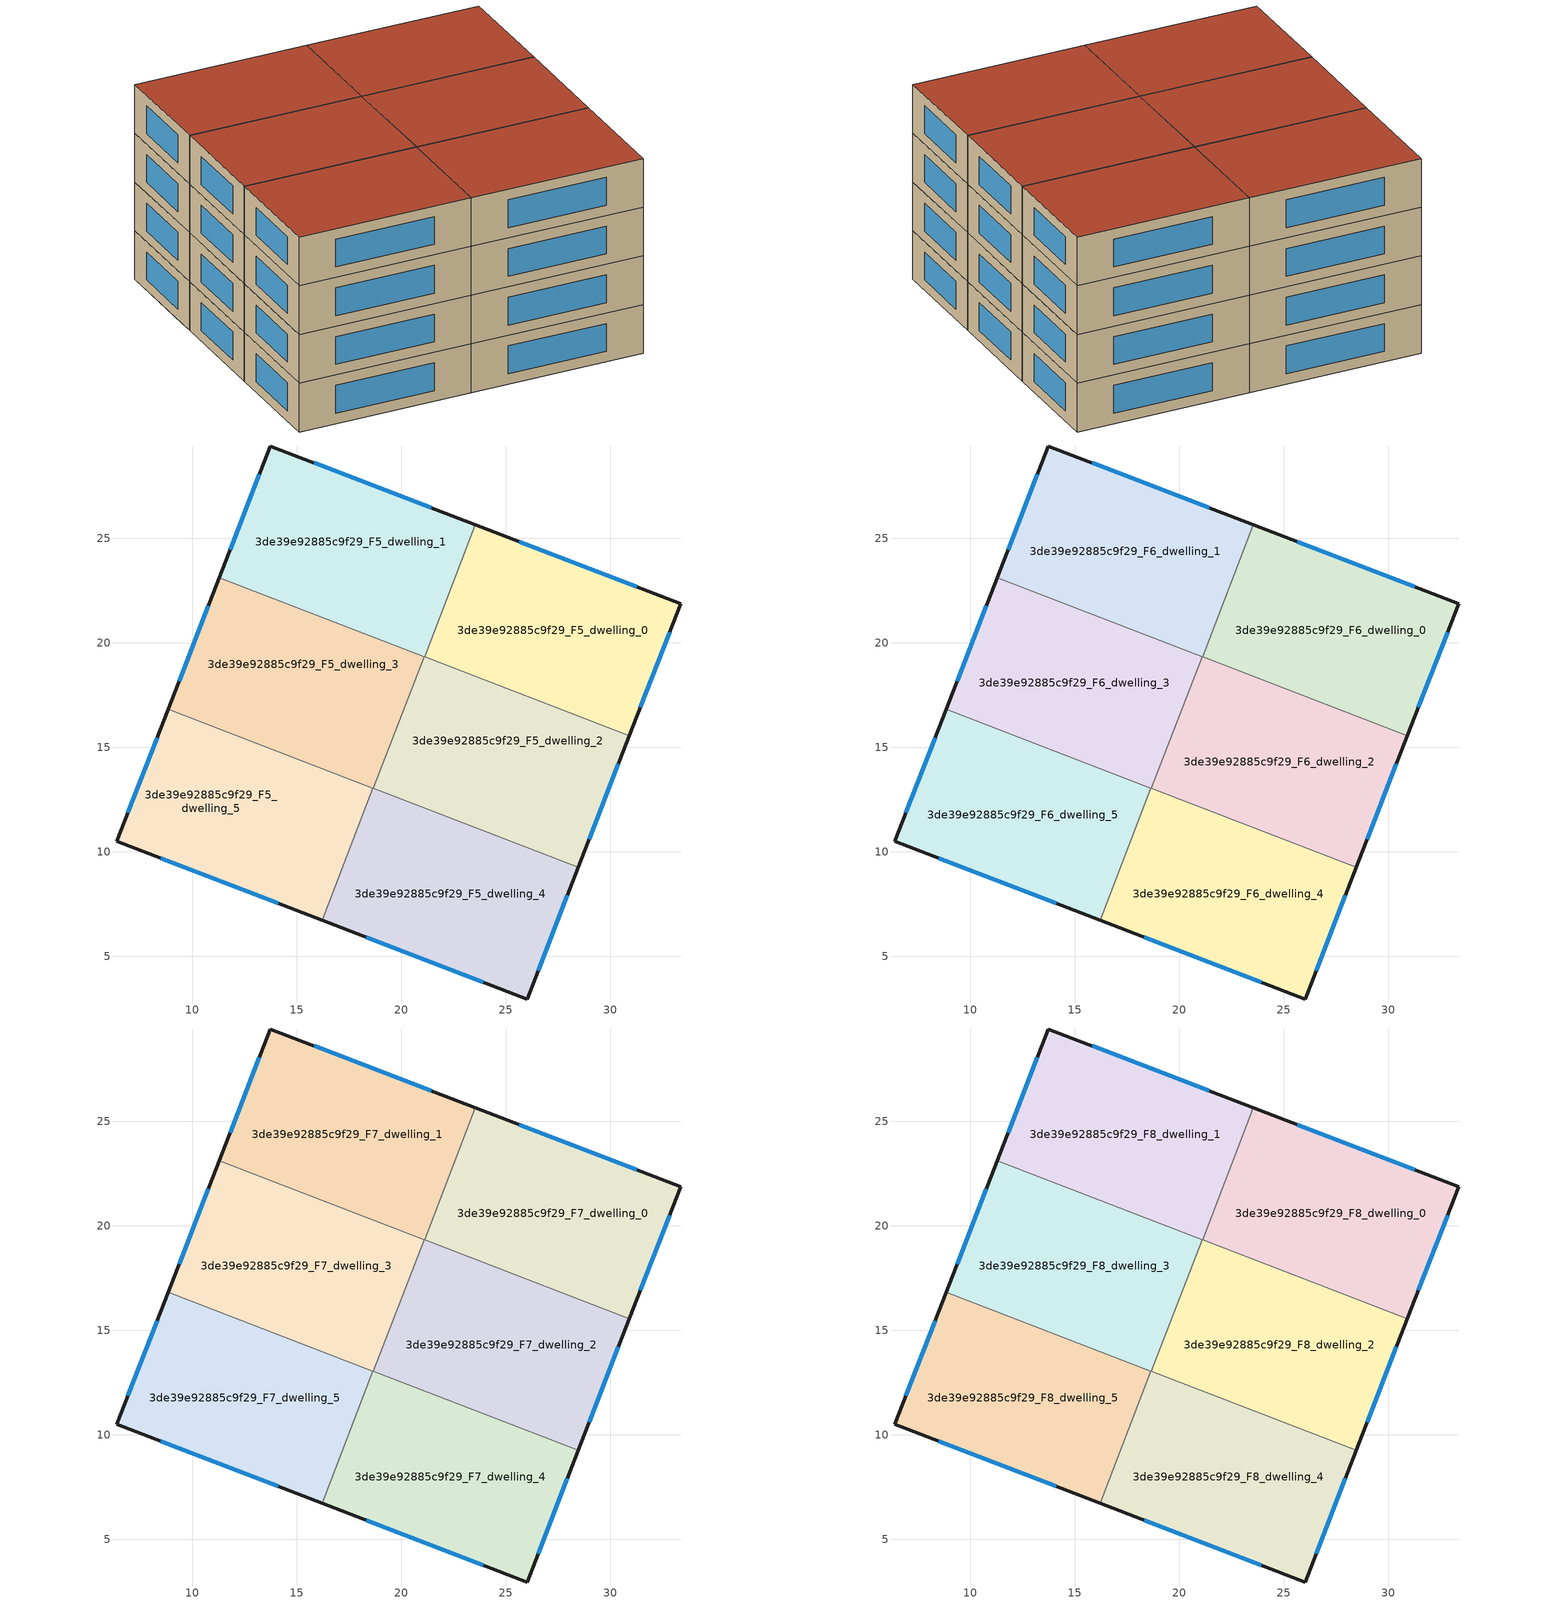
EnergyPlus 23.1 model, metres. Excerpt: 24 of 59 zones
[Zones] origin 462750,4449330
3de39e92885c9f29_F5_dwelling_0
 floor adiabatic (EU_floor_Construction): 33.36,21.86 30.91,15.56 21.11,19.33 23.54,25.64 z15
 wall outside (EU_wall_Construction): 30.91,15.56 33.36,21.86 23.54,25.64 z15:18
 wall to 3de39e92885c9f29_F5_dwelling_1 (EU_wall_Construction): 23.54,25.64 21.11,19.33 z15:18
 wall to 3de39e92885c9f29_F5_dwelling_2 (EU_wall_Construction): 21.11,19.33 30.91,15.56 z15:18
 window (EU_Window_Construction): 31.26,22.67 25.64,24.83 / 31.44,16.91 32.84,20.51 z15.64:17.36
3de39e92885c9f29_F5_dwelling_1
 floor to 3de39e92885c9f29_F4_dwelling_1 (EU_floor_Construction): 23.54,25.64 21.46,20.23 11.64,24.01 13.74,29.42 z15
 floor to 3de39e92885c9f29_F4_dwelling_2 (EU_floor_Construction): 21.46,20.23 21.11,19.33 21.1,19.34 21.44,20.24 z15
 floor to 3de39e92885c9f29_F4_dwelling_3 (EU_floor_Construction): 21.44,20.24 21.09,19.34 11.29,23.11 11.64,24.01 z15
 wall outside (EU_wall_Construction): 23.54,25.64 13.74,29.42 11.29,23.11 z15:18
 wall to 3de39e92885c9f29_F5_dwelling_3 (EU_wall_Construction): 11.29,23.11 21.09,19.34 z15:18
 wall to 3de39e92885c9f29_F5_dwelling_2 (EU_wall_Construction): 21.09,19.34 21.11,19.33 z15:18
 window (EU_Window_Construction): 13.21,28.07 11.81,24.46 / 21.44,26.45 15.84,28.61 z15.64:17.36
3de39e92885c9f29_F5_dwelling_2
 floor to 3de39e92885c9f29_F4_dwelling_4 (EU_floor_Construction): 29.17,11.05 28.47,9.25 18.66,13.03 19.36,14.83 z15
 floor adiabatic (EU_floor_Construction): 30.91,15.56 28.47,9.25 29.17,11.05 19.36,14.83 21.09,19.34 z15
 wall outside (EU_wall_Construction): 28.47,9.25 30.91,15.56 z15:18
 wall to 3de39e92885c9f29_F5_dwelling_3 (EU_wall_Construction): 21.09,19.34 18.66,13.03 z15:18
 wall to 3de39e92885c9f29_F5_dwelling_4 (EU_wall_Construction): 18.66,13.03 28.47,9.25 z15:18
 window (EU_Window_Construction): 28.99,10.6 30.39,14.21 z15.64:17.36
3de39e92885c9f29_F5_dwelling_3
 floor to 3de39e92885c9f29_F4_dwelling_3 (EU_floor_Construction): 21.09,19.34 19.36,14.83 9.54,18.61 11.29,23.11 z15
 floor to 3de39e92885c9f29_F4_dwelling_6 (EU_floor_Construction): 16.07,16.1 15.38,14.29 8.84,16.81 9.54,18.61 z15
 floor to 3de39e92885c9f29_F4_dwelling_5 (EU_floor_Construction): 19.34,14.84 18.64,13.04 15.38,14.29 16.07,16.1 z15
 floor to 3de39e92885c9f29_F4_dwelling_4 (EU_floor_Construction): 19.36,14.83 18.66,13.03 18.65,13.03 19.34,14.84 z15
 wall outside (EU_wall_Construction): 11.29,23.11 8.84,16.81 z15:18
 wall to 3de39e92885c9f29_F5_dwelling_5 (EU_wall_Construction): 8.84,16.81 18.64,13.03 z15:18
 wall to 3de39e92885c9f29_F5_dwelling_4 (EU_wall_Construction): 18.64,13.04 18.66,13.03 z15:18
 window (EU_Window_Construction): 10.76,21.76 9.37,18.16 z15.64:17.36
3de39e92885c9f29_F5_dwelling_4
 floor adiabatic (EU_floor_Construction): 28.47,9.25 26.02,2.95 16.21,6.72 18.64,13.04 z15
 wall outside (EU_wall_Construction): 16.21,6.72 26.02,2.95 28.47,9.25 z15:18
 wall to 3de39e92885c9f29_F5_dwelling_5 (EU_wall_Construction): 18.64,13.04 16.21,6.72 z15:18
 window (EU_Window_Construction): 26.54,4.3 27.94,7.9 / 18.31,5.92 23.92,3.76 z15.64:17.36
3de39e92885c9f29_F5_dwelling_5
 floor to 3de39e92885c9f29_F4_dwelling_5 (EU_floor_Construction): 18.64,13.04 16.21,6.72 12.95,7.98 15.38,14.29 z15
 floor to 3de39e92885c9f29_F4_dwelling_6 (EU_floor_Construction): 15.38,14.29 12.95,7.98 6.39,10.5 8.84,16.81 z15
 wall outside (EU_wall_Construction): 8.84,16.81 6.39,10.5 16.21,6.72 z15:18
 window (EU_Window_Construction): 8.32,15.46 6.92,11.86 / 8.5,9.7 14.11,7.53 z15.64:17.36
3de39e92885c9f29_F6_dwelling_0
 floor to 3de39e92885c9f29_F5_dwelling_0 (EU_floor_Construction): 33.36,21.86 30.91,15.56 21.11,19.33 23.54,25.64 z18
 wall outside (EU_wall_Construction): 30.91,15.56 33.36,21.86 23.54,25.64 z18:21
 wall to 3de39e92885c9f29_F6_dwelling_1 (EU_wall_Construction): 23.54,25.64 21.11,19.33 z18:21
 wall to 3de39e92885c9f29_F6_dwelling_2 (EU_wall_Construction): 21.11,19.33 30.91,15.56 z18:21
 window (EU_Window_Construction): 31.26,22.67 25.64,24.83 / 31.44,16.91 32.84,20.51 z18.64:20.36
3de39e92885c9f29_F6_dwelling_1
 floor to 3de39e92885c9f29_F5_dwelling_1 (EU_floor_Construction): 23.54,25.64 21.11,19.33 11.29,23.11 13.74,29.42 z18
 wall outside (EU_wall_Construction): 23.54,25.64 13.74,29.42 11.29,23.11 z18:21
 wall to 3de39e92885c9f29_F6_dwelling_3 (EU_wall_Construction): 11.29,23.11 21.09,19.34 z18:21
 wall to 3de39e92885c9f29_F6_dwelling_2 (EU_wall_Construction): 21.09,19.34 21.11,19.33 z18:21
 window (EU_Window_Construction): 13.21,28.07 11.81,24.46 / 21.44,26.45 15.84,28.61 z18.64:20.36
3de39e92885c9f29_F6_dwelling_2
 floor to 3de39e92885c9f29_F5_dwelling_2 (EU_floor_Construction): 30.91,15.56 28.47,9.25 18.66,13.03 21.09,19.34 z18
 wall outside (EU_wall_Construction): 28.47,9.25 30.91,15.56 z18:21
 wall to 3de39e92885c9f29_F6_dwelling_3 (EU_wall_Construction): 21.09,19.34 18.66,13.03 z18:21
 wall to 3de39e92885c9f29_F6_dwelling_4 (EU_wall_Construction): 18.66,13.03 28.47,9.25 z18:21
 window (EU_Window_Construction): 28.99,10.6 30.39,14.21 z18.64:20.36
3de39e92885c9f29_F6_dwelling_3
 floor to 3de39e92885c9f29_F5_dwelling_3 (EU_floor_Construction): 21.09,19.34 18.66,13.03 8.84,16.81 11.29,23.11 z18
 wall outside (EU_wall_Construction): 11.29,23.11 8.84,16.81 z18:21
 wall to 3de39e92885c9f29_F6_dwelling_5 (EU_wall_Construction): 8.84,16.81 18.64,13.03 z18:21
 wall to 3de39e92885c9f29_F6_dwelling_4 (EU_wall_Construction): 18.64,13.04 18.66,13.03 z18:21
 window (EU_Window_Construction): 10.76,21.76 9.37,18.16 z18.64:20.36
3de39e92885c9f29_F6_dwelling_4
 floor to 3de39e92885c9f29_F5_dwelling_4 (EU_floor_Construction): 28.47,9.25 26.02,2.95 16.21,6.72 18.64,13.04 z18
 wall outside (EU_wall_Construction): 16.21,6.72 26.02,2.95 28.47,9.25 z18:21
 wall to 3de39e92885c9f29_F6_dwelling_5 (EU_wall_Construction): 18.64,13.04 16.21,6.72 z18:21
 window (EU_Window_Construction): 26.54,4.3 27.94,7.9 / 18.31,5.92 23.92,3.76 z18.64:20.36
3de39e92885c9f29_F6_dwelling_5
 floor to 3de39e92885c9f29_F5_dwelling_5 (EU_floor_Construction): 18.64,13.04 16.21,6.72 6.39,10.5 8.84,16.81 z18
 wall outside (EU_wall_Construction): 8.84,16.81 6.39,10.5 16.21,6.72 z18:21
 window (EU_Window_Construction): 8.32,15.46 6.92,11.86 / 8.5,9.7 14.11,7.53 z18.64:20.36
3de39e92885c9f29_F7_dwelling_0
 floor to 3de39e92885c9f29_F6_dwelling_0 (EU_floor_Construction): 33.36,21.86 30.91,15.56 21.11,19.33 23.54,25.64 z21
 wall outside (EU_wall_Construction): 30.91,15.56 33.36,21.86 23.54,25.64 z21:24
 wall to 3de39e92885c9f29_F7_dwelling_1 (EU_wall_Construction): 23.54,25.64 21.11,19.33 z21:24
 wall to 3de39e92885c9f29_F7_dwelling_2 (EU_wall_Construction): 21.11,19.33 30.91,15.56 z21:24
 window (EU_Window_Construction): 31.26,22.67 25.64,24.83 / 31.44,16.91 32.84,20.51 z21.64:23.36
3de39e92885c9f29_F7_dwelling_1
 floor to 3de39e92885c9f29_F6_dwelling_1 (EU_floor_Construction): 23.54,25.64 21.11,19.33 11.29,23.11 13.74,29.42 z21
 wall outside (EU_wall_Construction): 23.54,25.64 13.74,29.42 11.29,23.11 z21:24
 wall to 3de39e92885c9f29_F7_dwelling_3 (EU_wall_Construction): 11.29,23.11 21.09,19.34 z21:24
 wall to 3de39e92885c9f29_F7_dwelling_2 (EU_wall_Construction): 21.09,19.34 21.11,19.33 z21:24
 window (EU_Window_Construction): 13.21,28.07 11.81,24.46 / 21.44,26.45 15.84,28.61 z21.64:23.36
3de39e92885c9f29_F7_dwelling_2
 floor to 3de39e92885c9f29_F6_dwelling_2 (EU_floor_Construction): 30.91,15.56 28.47,9.25 18.66,13.03 21.09,19.34 z21
 wall outside (EU_wall_Construction): 28.47,9.25 30.91,15.56 z21:24
 wall to 3de39e92885c9f29_F7_dwelling_3 (EU_wall_Construction): 21.09,19.34 18.66,13.03 z21:24
 wall to 3de39e92885c9f29_F7_dwelling_4 (EU_wall_Construction): 18.66,13.03 28.47,9.25 z21:24
 window (EU_Window_Construction): 28.99,10.6 30.39,14.21 z21.64:23.36
3de39e92885c9f29_F7_dwelling_3
 floor to 3de39e92885c9f29_F6_dwelling_3 (EU_floor_Construction): 21.09,19.34 18.66,13.03 8.84,16.81 11.29,23.11 z21
 wall outside (EU_wall_Construction): 11.29,23.11 8.84,16.81 z21:24
 wall to 3de39e92885c9f29_F7_dwelling_5 (EU_wall_Construction): 8.84,16.81 18.64,13.03 z21:24
 wall to 3de39e92885c9f29_F7_dwelling_4 (EU_wall_Construction): 18.64,13.04 18.66,13.03 z21:24
 window (EU_Window_Construction): 10.76,21.76 9.37,18.16 z21.64:23.36
3de39e92885c9f29_F7_dwelling_4
 floor to 3de39e92885c9f29_F6_dwelling_4 (EU_floor_Construction): 28.47,9.25 26.02,2.95 16.21,6.72 18.64,13.04 z21
 wall outside (EU_wall_Construction): 16.21,6.72 26.02,2.95 28.47,9.25 z21:24
 wall to 3de39e92885c9f29_F7_dwelling_5 (EU_wall_Construction): 18.64,13.04 16.21,6.72 z21:24
 window (EU_Window_Construction): 26.54,4.3 27.94,7.9 / 18.31,5.92 23.92,3.76 z21.64:23.36
3de39e92885c9f29_F7_dwelling_5
 floor to 3de39e92885c9f29_F6_dwelling_5 (EU_floor_Construction): 18.64,13.04 16.21,6.72 6.39,10.5 8.84,16.81 z21
 wall outside (EU_wall_Construction): 8.84,16.81 6.39,10.5 16.21,6.72 z21:24
 window (EU_Window_Construction): 8.32,15.46 6.92,11.86 / 8.5,9.7 14.11,7.53 z21.64:23.36
3de39e92885c9f29_F8_dwelling_0
 floor to 3de39e92885c9f29_F7_dwelling_0 (EU_floor_Construction): 33.36,21.86 30.91,15.56 21.11,19.33 23.54,25.64 z24
 wall outside (EU_wall_Construction): 30.91,15.56 33.36,21.86 23.54,25.64 z24:27
 wall to 3de39e92885c9f29_F8_dwelling_1 (EU_wall_Construction): 23.54,25.64 21.11,19.33 z24:27
 wall to 3de39e92885c9f29_F8_dwelling_2 (EU_wall_Construction): 21.11,19.33 30.91,15.56 z24:27
 window (EU_Window_Construction): 31.26,22.67 25.64,24.83 / 31.44,16.91 32.84,20.51 z24.64:26.36
 roof outside (EU_roof_Construction): 30.91,15.56 33.36,21.86 23.54,25.64 21.11,19.33 z27
3de39e92885c9f29_F8_dwelling_1
 floor to 3de39e92885c9f29_F7_dwelling_1 (EU_floor_Construction): 23.54,25.64 21.11,19.33 11.29,23.11 13.74,29.42 z24
 wall outside (EU_wall_Construction): 23.54,25.64 13.74,29.42 11.29,23.11 z24:27
 wall to 3de39e92885c9f29_F8_dwelling_3 (EU_wall_Construction): 11.29,23.11 21.09,19.34 z24:27
 wall to 3de39e92885c9f29_F8_dwelling_2 (EU_wall_Construction): 21.09,19.34 21.11,19.33 z24:27
 window (EU_Window_Construction): 13.21,28.07 11.81,24.46 / 21.44,26.45 15.84,28.61 z24.64:26.36
 roof outside (EU_roof_Construction): 21.11,19.33 23.54,25.64 13.74,29.42 11.29,23.11 z27
3de39e92885c9f29_F8_dwelling_2
 floor to 3de39e92885c9f29_F7_dwelling_2 (EU_floor_Construction): 30.91,15.56 28.47,9.25 18.66,13.03 21.09,19.34 z24
 wall outside (EU_wall_Construction): 28.47,9.25 30.91,15.56 z24:27
 wall to 3de39e92885c9f29_F8_dwelling_3 (EU_wall_Construction): 21.09,19.34 18.66,13.03 z24:27
 wall to 3de39e92885c9f29_F8_dwelling_4 (EU_wall_Construction): 18.66,13.03 28.47,9.25 z24:27
 window (EU_Window_Construction): 28.99,10.6 30.39,14.21 z24.64:26.36
 roof outside (EU_roof_Construction): 28.47,9.25 30.91,15.56 21.09,19.34 18.66,13.03 z27
3de39e92885c9f29_F8_dwelling_3
 floor to 3de39e92885c9f29_F7_dwelling_3 (EU_floor_Construction): 21.09,19.34 18.66,13.03 8.84,16.81 11.29,23.11 z24
 wall outside (EU_wall_Construction): 11.29,23.11 8.84,16.81 z24:27
 wall to 3de39e92885c9f29_F8_dwelling_5 (EU_wall_Construction): 8.84,16.81 18.64,13.03 z24:27
 wall to 3de39e92885c9f29_F8_dwelling_4 (EU_wall_Construction): 18.64,13.04 18.66,13.03 z24:27
 window (EU_Window_Construction): 10.76,21.76 9.37,18.16 z24.64:26.36
 roof outside (EU_roof_Construction): 18.66,13.03 21.09,19.34 11.29,23.11 8.84,16.81 z27
3de39e92885c9f29_F8_dwelling_4
 floor to 3de39e92885c9f29_F7_dwelling_4 (EU_floor_Construction): 28.47,9.25 26.02,2.95 16.21,6.72 18.64,13.04 z24
 wall outside (EU_wall_Construction): 16.21,6.72 26.02,2.95 28.47,9.25 z24:27
 wall to 3de39e92885c9f29_F8_dwelling_5 (EU_wall_Construction): 18.64,13.04 16.21,6.72 z24:27
 window (EU_Window_Construction): 26.54,4.3 27.94,7.9 / 18.31,5.92 23.92,3.76 z24.64:26.36
 roof outside (EU_roof_Construction): 26.02,2.95 28.47,9.25 18.64,13.04 16.21,6.72 z27
3de39e92885c9f29_F8_dwelling_5
 floor to 3de39e92885c9f29_F7_dwelling_5 (EU_floor_Construction): 18.64,13.04 16.21,6.72 6.39,10.5 8.84,16.81 z24
 wall outside (EU_wall_Construction): 8.84,16.81 6.39,10.5 16.21,6.72 z24:27
 window (EU_Window_Construction): 8.32,15.46 6.92,11.86 / 8.5,9.7 14.11,7.53 z24.64:26.36
 roof outside (EU_roof_Construction): 16.21,6.72 18.64,13.04 8.84,16.81 6.39,10.5 z27
[Building]
EU S2 Campaign: North Axis=0; Terrain=City; Solar Distribution=FullExterior
[Site:Location]
Yerevan-Zvartnots.Intl.AP: Latitude=40.15; Longitude=44.383; Time Zone=4; Elevation=854
[SizingPeriod:WeatherFileDays]
AnnualSizingPeriod: Begin Month=1; Begin Day of Month=1; End Month=12; End Day of Month=31; Day of Week for Start Day=Monday; Use Weather File Daylight Saving Period=No; Use Weather File Rain and Snow Indicators=No
[MATERIAL]
EU_InternalMass_Material: Roughness=MediumRough; Thickness=0.1; Conductivity=1; Density=1800; Specific Heat=900; Thermal Absorptance=0.9; Solar Absorptance=0.7; Visible Absorptance=0.7
[MATERIAL:NOMASS] Roughness=MediumRough; Thermal Absorptance=0.9; Solar Absorptance=0.7; Visible Absorptance=0.7
Name | Thermal Resistance
EU_wall_NoMass | 1.05043
EU_roof_NoMass | 1.45357
EU_floor_NoMass | 0.478065
[WINDOWMATERIAL:SIMPLEGLAZINGSYSTEM]
EU_Window_SimpleGlazing: UFactor=2.5566; Solar Heat Gain Coefficient=0.75; Visible Transmittance=0.75
[CONSTRUCTION]
EU_wall_Construction: EU_wall_NoMass
EU_roof_Construction: EU_roof_NoMass
EU_floor_Construction: EU_floor_NoMass
EU_Window_Construction: EU_Window_SimpleGlazing
EU_InternalMass_Construction: EU_InternalMass_Material
[ZONE] Type=1; Multiplier=1; Ceiling Height=autocalculate; Floor Area=autocalculate; Part of Total Floor Area=Yes
Name | Volume
3de39e92885c9f29_F5_dwelling_0; 3de39e92885c9f29_F6_dwelling_0; 3de39e92885c9f29_F7_dwelling_0; 3de39e92885c9f29_F8_dwelling_0; 3de39e92885c9f29_F5_dwelling_1; 3de39e92885c9f29_F6_dwelling_1; 3de39e92885c9f29_F7_dwelling_1; 3de39e92885c9f29_F8_dwelling_1 | 213.326
3de39e92885c9f29_F5_dwelling_2; 3de39e92885c9f29_F6_dwelling_2; 3de39e92885c9f29_F7_dwelling_2; 3de39e92885c9f29_F8_dwelling_2 | 213.311
3de39e92885c9f29_F5_dwelling_3; 3de39e92885c9f29_F6_dwelling_3; 3de39e92885c9f29_F7_dwelling_3; 3de39e92885c9f29_F8_dwelling_3 | 213.331
3de39e92885c9f29_F5_dwelling_4; 3de39e92885c9f29_F6_dwelling_4; 3de39e92885c9f29_F7_dwelling_4; 3de39e92885c9f29_F8_dwelling_4 | 213.342
3de39e92885c9f29_F5_dwelling_5; 3de39e92885c9f29_F6_dwelling_5; 3de39e92885c9f29_F7_dwelling_5; 3de39e92885c9f29_F8_dwelling_5 | 213.323
[INTERNALMASS] Construction=EU_InternalMass_Construction
Name | Zone or ZoneList | Surface Area
3de39e92885c9f29_F5_dwelling_0_EU_InternalMass | 3de39e92885c9f29_F5_dwelling_0 | 71.1088
3de39e92885c9f29_F5_dwelling_1_EU_InternalMass | 3de39e92885c9f29_F5_dwelling_1 | 71.1088
3de39e92885c9f29_F5_dwelling_2_EU_InternalMass | 3de39e92885c9f29_F5_dwelling_2 | 71.1038
3de39e92885c9f29_F5_dwelling_3_EU_InternalMass | 3de39e92885c9f29_F5_dwelling_3 | 71.1101
3de39e92885c9f29_F5_dwelling_4_EU_InternalMass | 3de39e92885c9f29_F5_dwelling_4 | 71.1139
3de39e92885c9f29_F5_dwelling_5_EU_InternalMass | 3de39e92885c9f29_F5_dwelling_5 | 71.1076
3de39e92885c9f29_F6_dwelling_0_EU_InternalMass | 3de39e92885c9f29_F6_dwelling_0 | 71.1088
3de39e92885c9f29_F6_dwelling_1_EU_InternalMass | 3de39e92885c9f29_F6_dwelling_1 | 71.1088
3de39e92885c9f29_F6_dwelling_2_EU_InternalMass | 3de39e92885c9f29_F6_dwelling_2 | 71.1038
3de39e92885c9f29_F6_dwelling_3_EU_InternalMass | 3de39e92885c9f29_F6_dwelling_3 | 71.1101
3de39e92885c9f29_F6_dwelling_4_EU_InternalMass | 3de39e92885c9f29_F6_dwelling_4 | 71.1139
3de39e92885c9f29_F6_dwelling_5_EU_InternalMass | 3de39e92885c9f29_F6_dwelling_5 | 71.1076
3de39e92885c9f29_F7_dwelling_0_EU_InternalMass | 3de39e92885c9f29_F7_dwelling_0 | 71.1088
3de39e92885c9f29_F7_dwelling_1_EU_InternalMass | 3de39e92885c9f29_F7_dwelling_1 | 71.1088
3de39e92885c9f29_F7_dwelling_2_EU_InternalMass | 3de39e92885c9f29_F7_dwelling_2 | 71.1038
3de39e92885c9f29_F7_dwelling_3_EU_InternalMass | 3de39e92885c9f29_F7_dwelling_3 | 71.1101
3de39e92885c9f29_F7_dwelling_4_EU_InternalMass | 3de39e92885c9f29_F7_dwelling_4 | 71.1139
3de39e92885c9f29_F7_dwelling_5_EU_InternalMass | 3de39e92885c9f29_F7_dwelling_5 | 71.1076
3de39e92885c9f29_F8_dwelling_0_EU_InternalMass | 3de39e92885c9f29_F8_dwelling_0 | 71.1088
3de39e92885c9f29_F8_dwelling_1_EU_InternalMass | 3de39e92885c9f29_F8_dwelling_1 | 71.1088
3de39e92885c9f29_F8_dwelling_2_EU_InternalMass | 3de39e92885c9f29_F8_dwelling_2 | 71.1038
3de39e92885c9f29_F8_dwelling_3_EU_InternalMass | 3de39e92885c9f29_F8_dwelling_3 | 71.1101
3de39e92885c9f29_F8_dwelling_4_EU_InternalMass | 3de39e92885c9f29_F8_dwelling_4 | 71.1139
3de39e92885c9f29_F8_dwelling_5_EU_InternalMass | 3de39e92885c9f29_F8_dwelling_5 | 71.1076
[OTHEREQUIPMENT] Fuel Type=Electricity; Design Level Calculation Method=Watts/Area; Power per Zone Floor Area=1; Fraction Latent=0; Fraction Radiant=0; Fraction Lost=0; Carbon Dioxide Generation Rate=0; EndUse Subcategory=EU_Step8_InternalGains
Name | Zone or ZoneList or Space or SpaceList | Schedule
EU_Step8_InternalGain_3de39e92885c9f29_F5_dwelling_0_f000 | 3de39e92885c9f29_F5_dwelling_0 | EU_Step8_GainSchedule_3de39e92885c9f29_F5_dwelling_0_f000
EU_Step8_InternalGain_3de39e92885c9f29_F5_dwelling_1_f000 | 3de39e92885c9f29_F5_dwelling_1 | EU_Step8_GainSchedule_3de39e92885c9f29_F5_dwelling_1_f000
EU_Step8_InternalGain_3de39e92885c9f29_F5_dwelling_2_f000 | 3de39e92885c9f29_F5_dwelling_2 | EU_Step8_GainSchedule_3de39e92885c9f29_F5_dwelling_2_f000
EU_Step8_InternalGain_3de39e92885c9f29_F5_dwelling_3_f000 | 3de39e92885c9f29_F5_dwelling_3 | EU_Step8_GainSchedule_3de39e92885c9f29_F5_dwelling_3_f000
EU_Step8_InternalGain_3de39e92885c9f29_F5_dwelling_4_f000 | 3de39e92885c9f29_F5_dwelling_4 | EU_Step8_GainSchedule_3de39e92885c9f29_F5_dwelling_4_f000
EU_Step8_InternalGain_3de39e92885c9f29_F5_dwelling_5_f000 | 3de39e92885c9f29_F5_dwelling_5 | EU_Step8_GainSchedule_3de39e92885c9f29_F5_dwelling_5_f000
EU_Step8_InternalGain_3de39e92885c9f29_F6_dwelling_0_f000 | 3de39e92885c9f29_F6_dwelling_0 | EU_Step8_GainSchedule_3de39e92885c9f29_F6_dwelling_0_f000
EU_Step8_InternalGain_3de39e92885c9f29_F6_dwelling_1_f000 | 3de39e92885c9f29_F6_dwelling_1 | EU_Step8_GainSchedule_3de39e92885c9f29_F6_dwelling_1_f000
EU_Step8_InternalGain_3de39e92885c9f29_F6_dwelling_2_f000 | 3de39e92885c9f29_F6_dwelling_2 | EU_Step8_GainSchedule_3de39e92885c9f29_F6_dwelling_2_f000
EU_Step8_InternalGain_3de39e92885c9f29_F6_dwelling_3_f000 | 3de39e92885c9f29_F6_dwelling_3 | EU_Step8_GainSchedule_3de39e92885c9f29_F6_dwelling_3_f000
EU_Step8_InternalGain_3de39e92885c9f29_F6_dwelling_4_f000 | 3de39e92885c9f29_F6_dwelling_4 | EU_Step8_GainSchedule_3de39e92885c9f29_F6_dwelling_4_f000
EU_Step8_InternalGain_3de39e92885c9f29_F6_dwelling_5_f000 | 3de39e92885c9f29_F6_dwelling_5 | EU_Step8_GainSchedule_3de39e92885c9f29_F6_dwelling_5_f000
EU_Step8_InternalGain_3de39e92885c9f29_F7_dwelling_0_f000 | 3de39e92885c9f29_F7_dwelling_0 | EU_Step8_GainSchedule_3de39e92885c9f29_F7_dwelling_0_f000
EU_Step8_InternalGain_3de39e92885c9f29_F7_dwelling_1_f000 | 3de39e92885c9f29_F7_dwelling_1 | EU_Step8_GainSchedule_3de39e92885c9f29_F7_dwelling_1_f000
EU_Step8_InternalGain_3de39e92885c9f29_F7_dwelling_2_f000 | 3de39e92885c9f29_F7_dwelling_2 | EU_Step8_GainSchedule_3de39e92885c9f29_F7_dwelling_2_f000
EU_Step8_InternalGain_3de39e92885c9f29_F7_dwelling_3_f000 | 3de39e92885c9f29_F7_dwelling_3 | EU_Step8_GainSchedule_3de39e92885c9f29_F7_dwelling_3_f000
EU_Step8_InternalGain_3de39e92885c9f29_F7_dwelling_4_f000 | 3de39e92885c9f29_F7_dwelling_4 | EU_Step8_GainSchedule_3de39e92885c9f29_F7_dwelling_4_f000
EU_Step8_InternalGain_3de39e92885c9f29_F7_dwelling_5_f000 | 3de39e92885c9f29_F7_dwelling_5 | EU_Step8_GainSchedule_3de39e92885c9f29_F7_dwelling_5_f000
EU_Step8_InternalGain_3de39e92885c9f29_F8_dwelling_0_f000 | 3de39e92885c9f29_F8_dwelling_0 | EU_Step8_GainSchedule_3de39e92885c9f29_F8_dwelling_0_f000
EU_Step8_InternalGain_3de39e92885c9f29_F8_dwelling_1_f000 | 3de39e92885c9f29_F8_dwelling_1 | EU_Step8_GainSchedule_3de39e92885c9f29_F8_dwelling_1_f000
EU_Step8_InternalGain_3de39e92885c9f29_F8_dwelling_2_f000 | 3de39e92885c9f29_F8_dwelling_2 | EU_Step8_GainSchedule_3de39e92885c9f29_F8_dwelling_2_f000
EU_Step8_InternalGain_3de39e92885c9f29_F8_dwelling_3_f000 | 3de39e92885c9f29_F8_dwelling_3 | EU_Step8_GainSchedule_3de39e92885c9f29_F8_dwelling_3_f000
EU_Step8_InternalGain_3de39e92885c9f29_F8_dwelling_4_f000 | 3de39e92885c9f29_F8_dwelling_4 | EU_Step8_GainSchedule_3de39e92885c9f29_F8_dwelling_4_f000
EU_Step8_InternalGain_3de39e92885c9f29_F8_dwelling_5_f000 | 3de39e92885c9f29_F8_dwelling_5 | EU_Step8_GainSchedule_3de39e92885c9f29_F8_dwelling_5_f000
[ZONEVENTILATION:DESIGNFLOWRATE] Schedule=EU_AlwaysOn; Design Flow Rate Calculation Method=AirChanges/Hour; Air Changes per Hour=0.557805; Ventilation Type=Natural; Fan Pressure Rise=0; Fan Total Efficiency=1; Constant Term Coefficient=1; Temperature Term Coefficient=0; Velocity Term Coefficient=0; Velocity Squared Term Coefficient=0; Minimum Indoor Temperature=-100; Maximum Indoor Temperature=100; Delta Temperature=-100; Minimum Outdoor Temperature=-100; Maximum Outdoor Temperature=100; Maximum Wind Speed=40
Name | Zone or ZoneList or Space or SpaceList
EU_ConstantAir_3de39e92885c9f29_F5_dwelling_0 | 3de39e92885c9f29_F5_dwelling_0
EU_ConstantAir_3de39e92885c9f29_F5_dwelling_1 | 3de39e92885c9f29_F5_dwelling_1
EU_ConstantAir_3de39e92885c9f29_F5_dwelling_2 | 3de39e92885c9f29_F5_dwelling_2
EU_ConstantAir_3de39e92885c9f29_F5_dwelling_3 | 3de39e92885c9f29_F5_dwelling_3
EU_ConstantAir_3de39e92885c9f29_F5_dwelling_4 | 3de39e92885c9f29_F5_dwelling_4
EU_ConstantAir_3de39e92885c9f29_F5_dwelling_5 | 3de39e92885c9f29_F5_dwelling_5
EU_ConstantAir_3de39e92885c9f29_F6_dwelling_0 | 3de39e92885c9f29_F6_dwelling_0
EU_ConstantAir_3de39e92885c9f29_F6_dwelling_1 | 3de39e92885c9f29_F6_dwelling_1
EU_ConstantAir_3de39e92885c9f29_F6_dwelling_2 | 3de39e92885c9f29_F6_dwelling_2
EU_ConstantAir_3de39e92885c9f29_F6_dwelling_3 | 3de39e92885c9f29_F6_dwelling_3
EU_ConstantAir_3de39e92885c9f29_F6_dwelling_4 | 3de39e92885c9f29_F6_dwelling_4
EU_ConstantAir_3de39e92885c9f29_F6_dwelling_5 | 3de39e92885c9f29_F6_dwelling_5
EU_ConstantAir_3de39e92885c9f29_F7_dwelling_0 | 3de39e92885c9f29_F7_dwelling_0
EU_ConstantAir_3de39e92885c9f29_F7_dwelling_1 | 3de39e92885c9f29_F7_dwelling_1
EU_ConstantAir_3de39e92885c9f29_F7_dwelling_2 | 3de39e92885c9f29_F7_dwelling_2
EU_ConstantAir_3de39e92885c9f29_F7_dwelling_3 | 3de39e92885c9f29_F7_dwelling_3
EU_ConstantAir_3de39e92885c9f29_F7_dwelling_4 | 3de39e92885c9f29_F7_dwelling_4
EU_ConstantAir_3de39e92885c9f29_F7_dwelling_5 | 3de39e92885c9f29_F7_dwelling_5
EU_ConstantAir_3de39e92885c9f29_F8_dwelling_0 | 3de39e92885c9f29_F8_dwelling_0
EU_ConstantAir_3de39e92885c9f29_F8_dwelling_1 | 3de39e92885c9f29_F8_dwelling_1
EU_ConstantAir_3de39e92885c9f29_F8_dwelling_2 | 3de39e92885c9f29_F8_dwelling_2
EU_ConstantAir_3de39e92885c9f29_F8_dwelling_3 | 3de39e92885c9f29_F8_dwelling_3
EU_ConstantAir_3de39e92885c9f29_F8_dwelling_4 | 3de39e92885c9f29_F8_dwelling_4
EU_ConstantAir_3de39e92885c9f29_F8_dwelling_5 | 3de39e92885c9f29_F8_dwelling_5
[HVACTEMPLATE:THERMOSTAT] Constant Heating Setpoint=20; Constant Cooling Setpoint=50
EU_HeatOnly_3de39e92885c9f29_F0_dwelling_0; EU_HeatOnly_3de39e92885c9f29_F0_dwelling_1; EU_HeatOnly_3de39e92885c9f29_F0_dwelling_2; EU_HeatOnly_3de39e92885c9f29_F0_dwelling_3; EU_HeatOnly_3de39e92885c9f29_F0_dwelling_4; EU_HeatOnly_3de39e92885c9f29_F0_dwelling_5; EU_HeatOnly_3de39e92885c9f29_F0_dwelling_6; EU_HeatOnly_3de39e92885c9f29_F1_dwelling_0; EU_HeatOnly_3de39e92885c9f29_F1_dwelling_1; EU_HeatOnly_3de39e92885c9f29_F1_dwelling_2; EU_HeatOnly_3de39e92885c9f29_F1_dwelling_3; EU_HeatOnly_3de39e92885c9f29_F1_dwelling_4; EU_HeatOnly_3de39e92885c9f29_F1_dwelling_5; EU_HeatOnly_3de39e92885c9f29_F1_dwelling_6; EU_HeatOnly_3de39e92885c9f29_F2_dwelling_0; EU_HeatOnly_3de39e92885c9f29_F2_dwelling_1; EU_HeatOnly_3de39e92885c9f29_F2_dwelling_2; EU_HeatOnly_3de39e92885c9f29_F2_dwelling_3; EU_HeatOnly_3de39e92885c9f29_F2_dwelling_4; EU_HeatOnly_3de39e92885c9f29_F2_dwelling_5; EU_HeatOnly_3de39e92885c9f29_F2_dwelling_6; EU_HeatOnly_3de39e92885c9f29_F3_dwelling_0; EU_HeatOnly_3de39e92885c9f29_F3_dwelling_1; EU_HeatOnly_3de39e92885c9f29_F3_dwelling_2; EU_HeatOnly_3de39e92885c9f29_F3_dwelling_3; EU_HeatOnly_3de39e92885c9f29_F3_dwelling_4; EU_HeatOnly_3de39e92885c9f29_F3_dwelling_5; EU_HeatOnly_3de39e92885c9f29_F3_dwelling_6; EU_HeatOnly_3de39e92885c9f29_F4_dwelling_0; EU_HeatOnly_3de39e92885c9f29_F4_dwelling_1; EU_HeatOnly_3de39e92885c9f29_F4_dwelling_2; EU_HeatOnly_3de39e92885c9f29_F4_dwelling_3; EU_HeatOnly_3de39e92885c9f29_F4_dwelling_4; EU_HeatOnly_3de39e92885c9f29_F4_dwelling_5; EU_HeatOnly_3de39e92885c9f29_F4_dwelling_6; EU_HeatOnly_3de39e92885c9f29_F5_dwelling_0; EU_HeatOnly_3de39e92885c9f29_F5_dwelling_1; EU_HeatOnly_3de39e92885c9f29_F5_dwelling_2; EU_HeatOnly_3de39e92885c9f29_F5_dwelling_3; EU_HeatOnly_3de39e92885c9f29_F5_dwelling_4; EU_HeatOnly_3de39e92885c9f29_F5_dwelling_5; EU_HeatOnly_3de39e92885c9f29_F6_dwelling_0; EU_HeatOnly_3de39e92885c9f29_F6_dwelling_1; EU_HeatOnly_3de39e92885c9f29_F6_dwelling_2; EU_HeatOnly_3de39e92885c9f29_F6_dwelling_3; EU_HeatOnly_3de39e92885c9f29_F6_dwelling_4; EU_HeatOnly_3de39e92885c9f29_F6_dwelling_5; EU_HeatOnly_3de39e92885c9f29_F7_dwelling_0; EU_HeatOnly_3de39e92885c9f29_F7_dwelling_1; EU_HeatOnly_3de39e92885c9f29_F7_dwelling_2; EU_HeatOnly_3de39e92885c9f29_F7_dwelling_3; EU_HeatOnly_3de39e92885c9f29_F7_dwelling_4; EU_HeatOnly_3de39e92885c9f29_F7_dwelling_5; EU_HeatOnly_3de39e92885c9f29_F8_dwelling_0; EU_HeatOnly_3de39e92885c9f29_F8_dwelling_1; EU_HeatOnly_3de39e92885c9f29_F8_dwelling_2; EU_HeatOnly_3de39e92885c9f29_F8_dwelling_3; EU_HeatOnly_3de39e92885c9f29_F8_dwelling_4; EU_HeatOnly_3de39e92885c9f29_F8_dwelling_5
[HVACTEMPLATE:ZONE:IDEALLOADSAIRSYSTEM] System Availability Schedule=EU_AlwaysOn; Maximum Heating Supply Air Temperature=50; Minimum Cooling Supply Air Temperature=13; Maximum Heating Supply Air Humidity Ratio=0.0156; Minimum Cooling Supply Air Humidity Ratio=0.0077; Heating Limit=NoLimit; Cooling Limit=NoLimit; Heating Availability Schedule=EU_AlwaysOn; Cooling Availability Schedule=EU_CoolingOff; Dehumidification Control Type=ConstantSensibleHeatRatio; Cooling Sensible Heat Ratio=0.7; Dehumidification Setpoint=60; Humidification Control Type=None; Humidification Setpoint=30; Outdoor Air Method=None; Outdoor Air Flow Rate per Person=0.00944; Outdoor Air Flow Rate per Zone Floor Area=0; Outdoor Air Flow Rate per Zone=0; Demand Controlled Ventilation Type=None; Outdoor Air Economizer Type=NoEconomizer; Heat Recovery Type=None; Sensible Heat Recovery Effectiveness=0.7; Latent Heat Recovery Effectiveness=0.65
Name | Template Thermostat
3de39e92885c9f29_F5_dwelling_0 | EU_HeatOnly_3de39e92885c9f29_F5_dwelling_0
3de39e92885c9f29_F5_dwelling_1 | EU_HeatOnly_3de39e92885c9f29_F5_dwelling_1
3de39e92885c9f29_F5_dwelling_2 | EU_HeatOnly_3de39e92885c9f29_F5_dwelling_2
3de39e92885c9f29_F5_dwelling_3 | EU_HeatOnly_3de39e92885c9f29_F5_dwelling_3
3de39e92885c9f29_F5_dwelling_4 | EU_HeatOnly_3de39e92885c9f29_F5_dwelling_4
3de39e92885c9f29_F5_dwelling_5 | EU_HeatOnly_3de39e92885c9f29_F5_dwelling_5
3de39e92885c9f29_F6_dwelling_0 | EU_HeatOnly_3de39e92885c9f29_F6_dwelling_0
3de39e92885c9f29_F6_dwelling_1 | EU_HeatOnly_3de39e92885c9f29_F6_dwelling_1
3de39e92885c9f29_F6_dwelling_2 | EU_HeatOnly_3de39e92885c9f29_F6_dwelling_2
3de39e92885c9f29_F6_dwelling_3 | EU_HeatOnly_3de39e92885c9f29_F6_dwelling_3
3de39e92885c9f29_F6_dwelling_4 | EU_HeatOnly_3de39e92885c9f29_F6_dwelling_4
3de39e92885c9f29_F6_dwelling_5 | EU_HeatOnly_3de39e92885c9f29_F6_dwelling_5
3de39e92885c9f29_F7_dwelling_0 | EU_HeatOnly_3de39e92885c9f29_F7_dwelling_0
3de39e92885c9f29_F7_dwelling_1 | EU_HeatOnly_3de39e92885c9f29_F7_dwelling_1
3de39e92885c9f29_F7_dwelling_2 | EU_HeatOnly_3de39e92885c9f29_F7_dwelling_2
3de39e92885c9f29_F7_dwelling_3 | EU_HeatOnly_3de39e92885c9f29_F7_dwelling_3
3de39e92885c9f29_F7_dwelling_4 | EU_HeatOnly_3de39e92885c9f29_F7_dwelling_4
3de39e92885c9f29_F7_dwelling_5 | EU_HeatOnly_3de39e92885c9f29_F7_dwelling_5
3de39e92885c9f29_F8_dwelling_0 | EU_HeatOnly_3de39e92885c9f29_F8_dwelling_0
3de39e92885c9f29_F8_dwelling_1 | EU_HeatOnly_3de39e92885c9f29_F8_dwelling_1
3de39e92885c9f29_F8_dwelling_2 | EU_HeatOnly_3de39e92885c9f29_F8_dwelling_2
3de39e92885c9f29_F8_dwelling_3 | EU_HeatOnly_3de39e92885c9f29_F8_dwelling_3
3de39e92885c9f29_F8_dwelling_4 | EU_HeatOnly_3de39e92885c9f29_F8_dwelling_4
3de39e92885c9f29_F8_dwelling_5 | EU_HeatOnly_3de39e92885c9f29_F8_dwelling_5
[SIZING:ZONE] Zone Cooling Design Supply Air Temperature Input Method=SupplyAirTemperature; Zone Cooling Design Supply Air Temperature=13; Zone Heating Design Supply Air Temperature Input Method=SupplyAirTemperature; Zone Heating Design Supply Air Temperature=50; Zone Cooling Design Supply Air Humidity Ratio=0.008; Zone Heating Design Supply Air Humidity Ratio=0.008; Cooling Design Air Flow Method=DesignDay; Cooling Design Air Flow Rate=0; Cooling Minimum Air Flow per Zone Floor Area=0.000762; Cooling Minimum Air Flow=0; Cooling Minimum Air Flow Fraction=0.2; Heating Design Air Flow Method=DesignDay; Heating Design Air Flow Rate=0; Heating Maximum Air Flow per Zone Floor Area=0.002032; Heating Maximum Air Flow=0.141576; Heating Maximum Air Flow Fraction=0.3; Account for Dedicated Outdoor Air System=No; Dedicated Outdoor Air System Control Strategy=NeutralSupplyAir; Dedicated Outdoor Air Low Setpoint Temperature for Design=autosize; Dedicated Outdoor Air High Setpoint Temperature for Design=autosize; Zone Load Sizing Method=Sensible Load Only No Latent Load; Zone Latent Cooling Design Supply Air Humidity Ratio Input Method=HumidityRatioDifference; Zone Cooling Design Supply Air Humidity Ratio Difference=0.005; Zone Latent Heating Design Supply Air Humidity Ratio Input Method=HumidityRatioDifference; Zone Humidification Design Supply Air Humidity Ratio Difference=0.005
3de39e92885c9f29_F5_dwelling_0; 3de39e92885c9f29_F5_dwelling_1; 3de39e92885c9f29_F5_dwelling_2; 3de39e92885c9f29_F5_dwelling_3; 3de39e92885c9f29_F5_dwelling_4; 3de39e92885c9f29_F5_dwelling_5; 3de39e92885c9f29_F6_dwelling_0; 3de39e92885c9f29_F6_dwelling_1; 3de39e92885c9f29_F6_dwelling_2; 3de39e92885c9f29_F6_dwelling_3; 3de39e92885c9f29_F6_dwelling_4; 3de39e92885c9f29_F6_dwelling_5; 3de39e92885c9f29_F7_dwelling_0; 3de39e92885c9f29_F7_dwelling_1; 3de39e92885c9f29_F7_dwelling_2; 3de39e92885c9f29_F7_dwelling_3; 3de39e92885c9f29_F7_dwelling_4; 3de39e92885c9f29_F7_dwelling_5; 3de39e92885c9f29_F8_dwelling_0; 3de39e92885c9f29_F8_dwelling_1; 3de39e92885c9f29_F8_dwelling_2; 3de39e92885c9f29_F8_dwelling_3; 3de39e92885c9f29_F8_dwelling_4; 3de39e92885c9f29_F8_dwelling_5
[SCHEDULE:CONSTANT]
Name | Hourly Value
EU_AlwaysOn | 1
EU_CoolingOff | 0
[SCHEDULE:FILE] Column Number=1; Rows to Skip at Top=0; Number of Hours of Data=8760; Column Separator=Comma; Interpolate to Timestep=No; Minutes per Item=60; Adjust Schedule for Daylight Savings=Yes
Name | File
EU_Step8_GainSchedule_3de39e92885c9f29_F5_dwelling_0_f000 | ../../schedules/3de39e92885c9f29/3de39e92885c9f29_F5_dwelling_0_f000_gain.csv
EU_Step8_GainSchedule_3de39e92885c9f29_F5_dwelling_1_f000 | ../../schedules/3de39e92885c9f29/3de39e92885c9f29_F5_dwelling_1_f000_gain.csv
EU_Step8_GainSchedule_3de39e92885c9f29_F5_dwelling_2_f000 | ../../schedules/3de39e92885c9f29/3de39e92885c9f29_F5_dwelling_2_f000_gain.csv
EU_Step8_GainSchedule_3de39e92885c9f29_F5_dwelling_3_f000 | ../../schedules/3de39e92885c9f29/3de39e92885c9f29_F5_dwelling_3_f000_gain.csv
EU_Step8_GainSchedule_3de39e92885c9f29_F5_dwelling_4_f000 | ../../schedules/3de39e92885c9f29/3de39e92885c9f29_F5_dwelling_4_f000_gain.csv
EU_Step8_GainSchedule_3de39e92885c9f29_F5_dwelling_5_f000 | ../../schedules/3de39e92885c9f29/3de39e92885c9f29_F5_dwelling_5_f000_gain.csv
EU_Step8_GainSchedule_3de39e92885c9f29_F6_dwelling_0_f000 | ../../schedules/3de39e92885c9f29/3de39e92885c9f29_F6_dwelling_0_f000_gain.csv
EU_Step8_GainSchedule_3de39e92885c9f29_F6_dwelling_1_f000 | ../../schedules/3de39e92885c9f29/3de39e92885c9f29_F6_dwelling_1_f000_gain.csv
EU_Step8_GainSchedule_3de39e92885c9f29_F6_dwelling_2_f000 | ../../schedules/3de39e92885c9f29/3de39e92885c9f29_F6_dwelling_2_f000_gain.csv
EU_Step8_GainSchedule_3de39e92885c9f29_F6_dwelling_3_f000 | ../../schedules/3de39e92885c9f29/3de39e92885c9f29_F6_dwelling_3_f000_gain.csv
EU_Step8_GainSchedule_3de39e92885c9f29_F6_dwelling_4_f000 | ../../schedules/3de39e92885c9f29/3de39e92885c9f29_F6_dwelling_4_f000_gain.csv
EU_Step8_GainSchedule_3de39e92885c9f29_F6_dwelling_5_f000 | ../../schedules/3de39e92885c9f29/3de39e92885c9f29_F6_dwelling_5_f000_gain.csv
EU_Step8_GainSchedule_3de39e92885c9f29_F7_dwelling_0_f000 | ../../schedules/3de39e92885c9f29/3de39e92885c9f29_F7_dwelling_0_f000_gain.csv
EU_Step8_GainSchedule_3de39e92885c9f29_F7_dwelling_1_f000 | ../../schedules/3de39e92885c9f29/3de39e92885c9f29_F7_dwelling_1_f000_gain.csv
EU_Step8_GainSchedule_3de39e92885c9f29_F7_dwelling_2_f000 | ../../schedules/3de39e92885c9f29/3de39e92885c9f29_F7_dwelling_2_f000_gain.csv
EU_Step8_GainSchedule_3de39e92885c9f29_F7_dwelling_3_f000 | ../../schedules/3de39e92885c9f29/3de39e92885c9f29_F7_dwelling_3_f000_gain.csv
EU_Step8_GainSchedule_3de39e92885c9f29_F7_dwelling_4_f000 | ../../schedules/3de39e92885c9f29/3de39e92885c9f29_F7_dwelling_4_f000_gain.csv
EU_Step8_GainSchedule_3de39e92885c9f29_F7_dwelling_5_f000 | ../../schedules/3de39e92885c9f29/3de39e92885c9f29_F7_dwelling_5_f000_gain.csv
EU_Step8_GainSchedule_3de39e92885c9f29_F8_dwelling_0_f000 | ../../schedules/3de39e92885c9f29/3de39e92885c9f29_F8_dwelling_0_f000_gain.csv
EU_Step8_GainSchedule_3de39e92885c9f29_F8_dwelling_1_f000 | ../../schedules/3de39e92885c9f29/3de39e92885c9f29_F8_dwelling_1_f000_gain.csv
EU_Step8_GainSchedule_3de39e92885c9f29_F8_dwelling_2_f000 | ../../schedules/3de39e92885c9f29/3de39e92885c9f29_F8_dwelling_2_f000_gain.csv
EU_Step8_GainSchedule_3de39e92885c9f29_F8_dwelling_3_f000 | ../../schedules/3de39e92885c9f29/3de39e92885c9f29_F8_dwelling_3_f000_gain.csv
EU_Step8_GainSchedule_3de39e92885c9f29_F8_dwelling_4_f000 | ../../schedules/3de39e92885c9f29/3de39e92885c9f29_F8_dwelling_4_f000_gain.csv
EU_Step8_GainSchedule_3de39e92885c9f29_F8_dwelling_5_f000 | ../../schedules/3de39e92885c9f29/3de39e92885c9f29_F8_dwelling_5_f000_gain.csv
